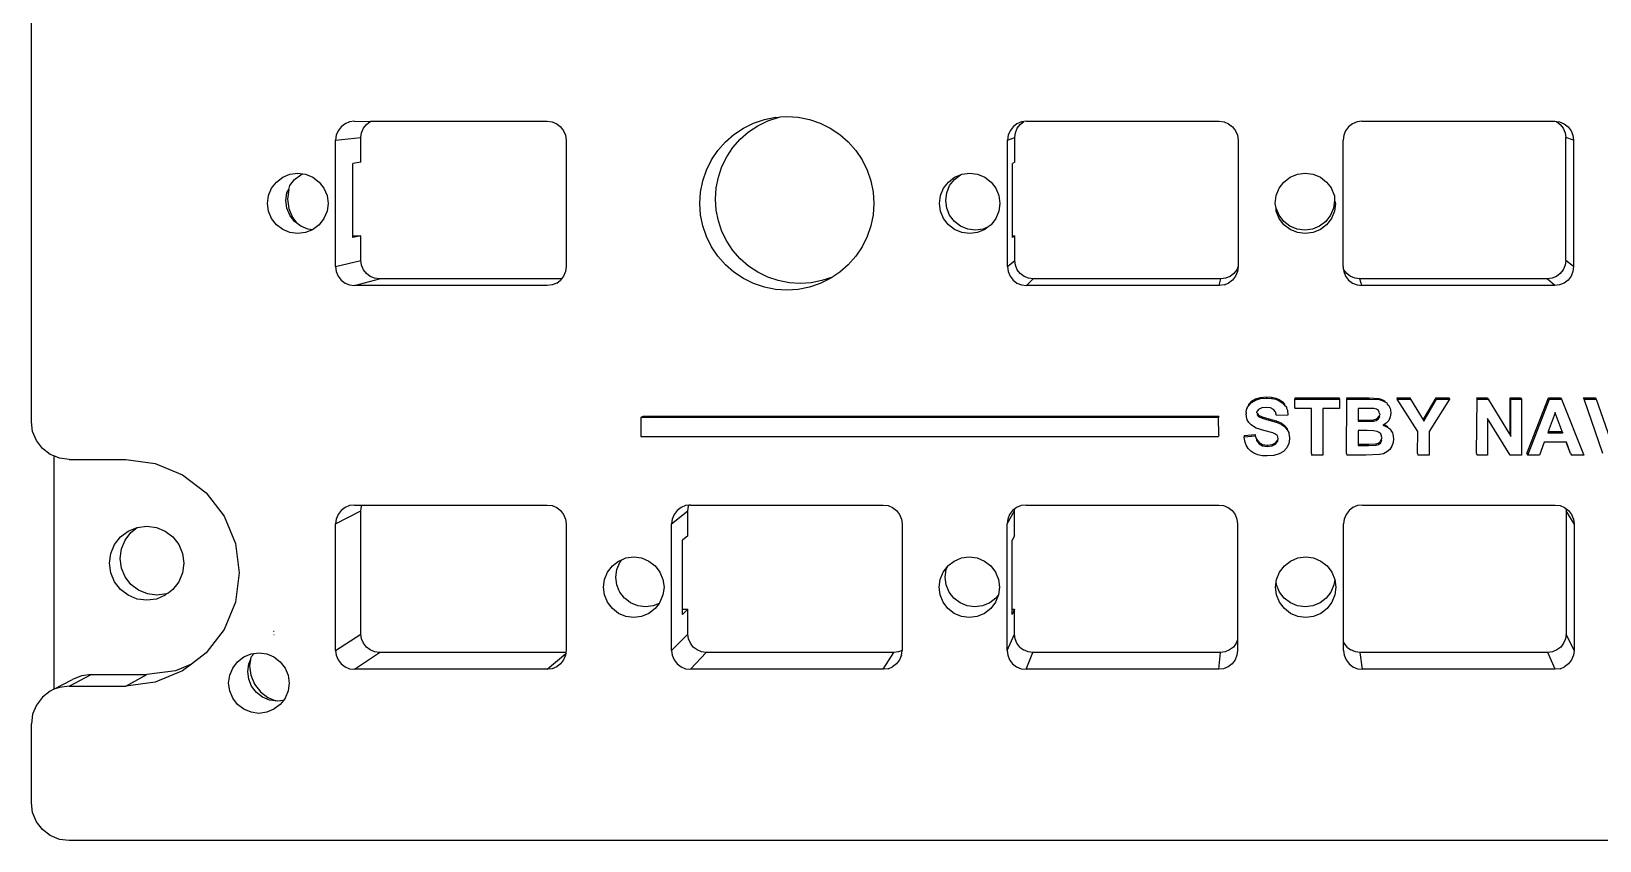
# Model space of a CAD drawing. Extents: x -79 to 96, y -51 to 52.
# Drawn here: x -78.9 to 20.2, y -50.6 to 0.6 of the extents above; entities that cross this region are included whole.
import ezdxf

# ---------------------------------------------------------------- set-up
doc = ezdxf.new("R2010")
doc.units = 0
doc.layers.get('0').update_dxf_attribs({"linetype": 'CONTINUOUS'})

msp = doc.modelspace()

# ---------------------------------------------------------------- linework, layer by layer
for p, q in [((-78.919, -24.141), (-78.919, 25.098)), ((-32.572, -5.019), (-31.867, -4.878)), ((-32.358, -5.109), (-31.696, -4.884)), ((-31.867, -4.878), (-31.696, -4.884)), ((-31.696, -4.884), (-31.573, -4.859)), ((-31.573, -4.859), (-31.15, -4.831)), ((-31.15, -4.831), (-30.432, -4.878)), ((-30.432, -4.878), (-29.727, -5.019)), ((-59.522, -5.728), (-59.642, -6.016)), ((-59.332, -5.48), (-59.522, -5.728)), ((-59.085, -5.29), (-59.332, -5.48)), ((-58.797, -5.171), (-59.085, -5.29)), ((-58.487, -5.13), (-58.797, -5.171)), ((-58.487, -5.13), (-57.495, -5.148)), ((-58.076, -6.155), (-58.036, -5.854)), ((-58.036, -5.854), (-57.92, -5.573)), ((-57.92, -5.573), (-57.735, -5.333)), ((-57.735, -5.333), (-57.495, -5.148)), ((-57.495, -5.148), (-57.452, -5.13)), ((-57.452, -5.13), (-46.3, -5.13)), ((-46.3, -5.13), (-45.991, -5.171)), ((-45.991, -5.171), (-45.703, -5.29)), ((-45.703, -5.29), (-45.455, -5.48)), ((-45.455, -5.48), (-45.266, -5.728)), ((-45.266, -5.728), (-45.146, -6.016)), ((-34.496, -5.967), (-33.898, -5.568)), ((-34.093, -6.268), (-33.567, -5.807)), ((-33.898, -5.568), (-33.253, -5.25)), ((-33.567, -5.807), (-32.986, -5.418)), ((-33.253, -5.25), (-32.572, -5.019)), ((-32.986, -5.418), (-32.358, -5.109)), ((-29.727, -5.019), (-29.047, -5.25)), ((-29.047, -5.25), (-28.402, -5.568)), ((-28.402, -5.568), (-27.804, -5.967)), ((-17.034, -5.728), (-17.154, -6.016)), ((-16.844, -5.48), (-17.034, -5.728)), ((-16.597, -5.29), (-16.844, -5.48)), ((-16.731, -6.155), (-16.692, -5.854)), ((-16.692, -5.854), (-16.576, -5.573)), ((-16.309, -5.171), (-16.597, -5.29)), ((-16.576, -5.573), (-16.391, -5.333)), ((-16.391, -5.333), (-16.154, -5.15)), ((-16.154, -5.15), (-16.309, -5.171)), ((-15.999, -5.13), (-16.154, -5.15)), ((-15.999, -5.13), (-3.812, -5.13)), ((-3.812, -5.13), (-3.503, -5.171)), ((-3.503, -5.171), (-3.215, -5.29)), ((-3.215, -5.29), (-2.967, -5.48)), ((-2.967, -5.48), (-2.777, -5.728)), ((-2.777, -5.728), (-2.658, -6.016)), ((4.182, -5.728), (4.063, -6.016)), ((4.372, -5.48), (4.182, -5.728)), ((4.62, -5.29), (4.372, -5.48)), ((4.908, -5.171), (4.62, -5.29)), ((5.217, -5.13), (4.908, -5.171)), ((5.217, -5.13), (17.404, -5.13)), ((17.404, -5.13), (17.517, -5.148)), ((17.517, -5.148), (17.758, -5.333)), ((17.517, -5.148), (17.713, -5.171)), ((17.713, -5.171), (18.002, -5.29)), ((17.758, -5.333), (17.943, -5.573)), ((17.943, -5.573), (18.059, -5.854)), ((18.002, -5.29), (18.249, -5.48)), ((18.059, -5.854), (18.098, -6.155)), ((18.249, -5.48), (18.439, -5.728)), ((18.439, -5.728), (18.558, -6.016)), ((-59.642, -6.016), (-59.682, -6.325)), ((-59.682, -6.325), (-58.076, -6.155)), ((-59.682, -14.33), (-59.682, -6.325)), ((-58.076, -7.724), (-58.076, -6.155)), ((-45.146, -6.016), (-45.105, -6.325)), ((-45.105, -6.325), (-45.105, -14.33)), ((-35.51, -6.982), (-35.036, -6.441)), ((-35.036, -6.441), (-34.496, -5.967)), ((-34.943, -7.376), (-34.555, -6.794)), ((-34.555, -6.794), (-34.093, -6.268)), ((-27.804, -5.967), (-27.263, -6.441)), ((-27.263, -6.441), (-26.789, -6.982)), ((-17.154, -6.016), (-17.194, -6.325)), ((-17.194, -6.325), (-16.731, -6.155)), ((-17.194, -14.33), (-17.194, -6.325)), ((-16.731, -7.724), (-16.731, -6.155)), ((-2.658, -6.016), (-2.617, -6.325)), ((-2.617, -6.325), (-2.617, -14.33)), ((4.063, -6.016), (4.022, -6.325)), ((4.022, -14.33), (4.022, -6.325)), ((18.098, -13.945), (18.098, -6.155)), ((18.599, -6.325), (18.098, -6.155)), ((18.558, -6.016), (18.599, -6.325)), ((18.599, -6.325), (18.599, -14.33)), ((-58.076, -7.724), (-58.602, -7.794)), ((-58.602, -12.375), (-58.602, -7.794)), ((-36.228, -8.224), (-35.91, -7.58)), ((-35.91, -7.58), (-35.51, -6.982)), ((-35.253, -8.003), (-34.943, -7.376)), ((-26.789, -6.982), (-26.39, -7.58)), ((-26.39, -7.58), (-26.072, -8.224)), ((-16.731, -7.724), (-16.883, -7.794)), ((-16.883, -12.375), (-16.883, -7.794)), ((-63.424, -8.976), (-63.028, -8.672)), ((-63.028, -8.672), (-62.567, -8.481)), ((-62.574, -9.202), (-62.275, -8.813)), ((-62.567, -8.481), (-62.072, -8.416)), ((-62.275, -8.813), (-61.887, -8.515)), ((-62.072, -8.416), (-61.75, -8.458)), ((-61.887, -8.515), (-61.75, -8.458)), ((-61.75, -8.458), (-61.577, -8.481)), ((-61.577, -8.481), (-61.116, -8.672)), ((-61.116, -8.672), (-60.72, -8.976)), ((-36.599, -9.61), (-36.459, -8.905)), ((-36.459, -8.905), (-36.228, -8.224)), ((-35.614, -9.352), (-35.477, -8.665)), ((-35.477, -8.665), (-35.253, -8.003)), ((-26.072, -8.224), (-25.841, -8.905)), ((-25.841, -8.905), (-25.701, -9.61)), ((-20.936, -8.976), (-20.54, -8.672)), ((-20.855, -9.202), (-20.557, -8.813)), ((-20.557, -8.813), (-20.176, -8.521)), ((-20.54, -8.672), (-20.176, -8.521)), ((-20.176, -8.521), (-20.079, -8.481)), ((-20.079, -8.481), (-19.584, -8.416)), ((-19.584, -8.416), (-19.089, -8.481)), ((-19.089, -8.481), (-18.628, -8.672)), ((-18.628, -8.672), (-18.232, -8.976)), ((0.281, -8.976), (0.677, -8.672)), ((0.677, -8.672), (1.138, -8.481)), ((1.138, -8.481), (1.632, -8.416)), ((1.632, -8.416), (2.127, -8.481)), ((2.127, -8.481), (2.588, -8.672)), ((2.588, -8.672), (2.984, -8.976)), ((-63.984, -10.328), (-63.919, -9.833)), ((-63.919, -9.833), (-63.728, -9.372)), ((-63.728, -9.372), (-63.424, -8.976)), ((-62.825, -10.141), (-62.761, -9.655)), ((-62.761, -9.655), (-62.647, -9.448)), ((-62.647, -9.448), (-62.727, -10.05)), ((-62.647, -9.448), (-62.574, -9.202)), ((-60.72, -8.976), (-60.416, -9.372)), ((-60.416, -9.372), (-60.225, -9.833)), ((-60.225, -9.833), (-60.16, -10.328)), ((-36.646, -10.328), (-36.599, -9.61)), ((-35.66, -10.05), (-35.614, -9.352)), ((-25.701, -9.61), (-25.654, -10.328)), ((-21.496, -10.328), (-21.43, -9.833)), ((-21.43, -9.833), (-21.24, -9.372)), ((-21.24, -9.372), (-20.936, -8.976)), ((-21.106, -10.141), (-21.042, -9.655)), ((-21.042, -9.655), (-20.855, -9.202)), ((-18.232, -8.976), (-17.928, -9.372)), ((-17.928, -9.372), (-17.737, -9.833)), ((-17.737, -9.833), (-17.672, -10.328)), ((-0.279, -10.328), (-0.214, -9.833)), ((-0.214, -9.833), (-0.023, -9.372)), ((-0.023, -9.372), (0.281, -8.976)), ((2.984, -8.976), (3.288, -9.372)), ((3.479, -9.833), (3.288, -9.372)), ((3.479, -9.833), (3.48, -10.141)), ((-63.919, -10.822), (-63.984, -10.328)), ((-63.728, -11.284), (-63.919, -10.822)), ((-62.761, -10.626), (-62.825, -10.141)), ((-62.574, -11.079), (-62.761, -10.626)), ((-62.727, -10.05), (-62.647, -10.652)), ((-62.647, -10.652), (-62.415, -11.212)), ((-60.225, -10.822), (-60.416, -11.284)), ((-60.16, -10.328), (-60.225, -10.822)), ((-36.599, -11.045), (-36.646, -10.328)), ((-35.614, -10.748), (-35.66, -10.05)), ((-35.477, -11.434), (-35.614, -10.748)), ((-25.654, -10.328), (-25.701, -11.045)), ((-21.43, -10.822), (-21.496, -10.328)), ((-21.24, -11.284), (-21.43, -10.822)), ((-21.042, -10.626), (-21.106, -10.141)), ((-20.855, -11.079), (-21.042, -10.626)), ((-17.737, -10.822), (-17.928, -11.284)), ((-17.672, -10.328), (-17.737, -10.822)), ((-0.21, -10.626), (-0.279, -10.328)), ((-0.214, -10.822), (-0.21, -10.626)), ((-0.023, -11.284), (-0.214, -10.822)), ((-0.023, -11.079), (-0.21, -10.626)), ((3.416, -10.626), (3.229, -11.079)), ((3.479, -10.822), (3.288, -11.284)), ((3.48, -10.141), (3.416, -10.626)), ((3.544, -10.328), (3.479, -10.822)), ((3.48, -10.141), (3.544, -10.328)), ((-63.424, -11.679), (-63.728, -11.284)), ((-63.028, -11.983), (-63.424, -11.679)), ((-62.275, -11.468), (-62.574, -11.079)), ((-62.415, -11.212), (-62.138, -11.573)), ((-62.138, -11.573), (-62.275, -11.468)), ((-61.887, -11.766), (-62.138, -11.573)), ((-61.434, -11.954), (-61.887, -11.766)), ((-60.72, -11.679), (-61.139, -11.993)), ((-60.416, -11.284), (-60.72, -11.679)), ((-36.459, -11.75), (-36.599, -11.045)), ((-36.228, -12.431), (-36.459, -11.75)), ((-35.253, -12.096), (-35.477, -11.434)), ((-25.841, -11.75), (-26.072, -12.431)), ((-25.701, -11.045), (-25.841, -11.75)), ((-20.936, -11.679), (-21.24, -11.284)), ((-20.54, -11.983), (-20.936, -11.679)), ((-20.557, -11.468), (-20.855, -11.079)), ((-20.168, -11.766), (-20.557, -11.468)), ((-19.715, -11.954), (-20.168, -11.766)), ((-18.409, -11.815), (-18.743, -11.954)), ((-18.409, -11.815), (-18.628, -11.983)), ((-18.232, -11.679), (-18.409, -11.815)), ((-17.928, -11.284), (-18.232, -11.679)), ((0.276, -11.468), (-0.023, -11.079)), ((0.281, -11.679), (-0.023, -11.284)), ((0.664, -11.766), (0.276, -11.468)), ((0.677, -11.983), (0.281, -11.679)), ((1.117, -11.954), (0.664, -11.766)), ((2.541, -11.766), (2.089, -11.954)), ((2.93, -11.468), (2.541, -11.766)), ((2.984, -11.679), (2.588, -11.983)), ((3.229, -11.079), (2.93, -11.468)), ((3.288, -11.284), (2.984, -11.679)), ((-62.567, -12.174), (-63.028, -11.983)), ((-62.072, -12.239), (-62.567, -12.174)), ((-61.577, -12.174), (-62.072, -12.239)), ((-61.139, -11.993), (-61.577, -12.174)), ((-61.139, -11.993), (-61.434, -11.954)), ((-58.076, -12.375), (-58.602, -12.487)), ((-58.602, -12.375), (-58.076, -12.375)), ((-58.602, -12.487), (-58.602, -12.375)), ((-58.076, -13.945), (-58.076, -12.375)), ((-35.91, -13.076), (-36.228, -12.431)), ((-34.943, -12.724), (-35.253, -12.096)), ((-34.555, -13.305), (-34.943, -12.724)), ((-26.072, -12.431), (-26.39, -13.076)), ((-20.079, -12.174), (-20.54, -11.983)), ((-19.584, -12.239), (-20.079, -12.174)), ((-19.229, -12.018), (-19.715, -11.954)), ((-19.089, -12.174), (-19.584, -12.239)), ((-18.743, -11.954), (-19.229, -12.018)), ((-18.628, -11.983), (-19.089, -12.174)), ((-16.731, -12.375), (-16.883, -12.487)), ((-16.883, -12.375), (-16.731, -12.375)), ((-16.883, -12.487), (-16.883, -12.375)), ((-16.731, -13.945), (-16.731, -12.375)), ((1.138, -12.174), (0.677, -11.983)), ((1.603, -12.018), (1.117, -11.954)), ((1.632, -12.239), (1.138, -12.174)), ((2.089, -11.954), (1.603, -12.018)), ((2.127, -12.174), (1.632, -12.239)), ((2.588, -11.983), (2.127, -12.174)), ((-35.51, -13.674), (-35.91, -13.076)), ((-35.036, -14.214), (-35.51, -13.674)), ((-34.093, -13.831), (-34.555, -13.305)), ((-33.567, -14.293), (-34.093, -13.831)), ((-26.789, -13.674), (-27.263, -14.214)), ((-26.39, -13.076), (-26.789, -13.674)), ((-59.682, -14.33), (-58.076, -13.945)), ((-59.682, -14.33), (-59.642, -14.64)), ((-59.642, -14.64), (-59.522, -14.928)), ((-58.036, -14.246), (-58.076, -13.945)), ((-57.92, -14.526), (-58.036, -14.246)), ((-57.735, -14.767), (-57.92, -14.526)), ((-57.495, -14.952), (-57.735, -14.767)), ((-45.146, -14.64), (-45.266, -14.928)), ((-45.105, -14.33), (-45.146, -14.64)), ((-34.496, -14.688), (-35.036, -14.214)), ((-33.898, -15.088), (-34.496, -14.688)), ((-32.986, -14.681), (-33.567, -14.293)), ((-32.358, -14.991), (-32.986, -14.681)), ((-27.804, -14.688), (-28.235, -14.976)), ((-27.263, -14.214), (-27.804, -14.688)), ((-17.194, -14.33), (-16.731, -13.945)), ((-17.194, -14.33), (-17.154, -14.64)), ((-17.154, -14.64), (-17.034, -14.928)), ((-16.692, -14.246), (-16.731, -13.945)), ((-16.576, -14.526), (-16.692, -14.246)), ((-16.391, -14.767), (-16.576, -14.526)), ((-16.15, -14.952), (-16.391, -14.767)), ((-2.887, -14.767), (-3.128, -14.952)), ((-2.703, -14.526), (-2.887, -14.767)), ((-2.658, -14.64), (-2.777, -14.928)), ((-2.617, -14.33), (-2.703, -14.526)), ((-2.617, -14.33), (-2.658, -14.64)), ((4.022, -14.33), (4.038, -14.449)), ((4.07, -14.526), (4.038, -14.449)), ((4.07, -14.526), (4.063, -14.64)), ((4.063, -14.64), (4.182, -14.928)), ((4.254, -14.767), (4.07, -14.526)), ((4.495, -14.952), (4.254, -14.767)), ((17.758, -14.767), (17.517, -14.952)), ((17.943, -14.526), (17.758, -14.767)), ((18.059, -14.246), (17.943, -14.526)), ((18.098, -13.945), (18.059, -14.246)), ((18.599, -14.33), (18.098, -13.945)), ((18.558, -14.64), (18.439, -14.928)), ((18.599, -14.33), (18.558, -14.64)), ((-59.522, -14.928), (-59.332, -15.175)), ((-59.332, -15.175), (-59.085, -15.365)), ((-59.085, -15.365), (-58.797, -15.484)), ((-58.797, -15.484), (-58.487, -15.525)), ((-58.487, -15.525), (-56.913, -15.107)), ((-46.3, -15.525), (-58.487, -15.525)), ((-57.214, -15.068), (-57.495, -14.952)), ((-56.913, -15.107), (-57.214, -15.068)), ((-45.403, -15.107), (-56.913, -15.107)), ((-45.991, -15.484), (-46.3, -15.525)), ((-45.703, -15.365), (-45.991, -15.484)), ((-45.703, -15.365), (-45.455, -15.175)), ((-45.403, -15.107), (-45.455, -15.175)), ((-45.266, -14.928), (-45.403, -15.107)), ((-33.253, -15.405), (-33.898, -15.088)), ((-32.572, -15.637), (-33.253, -15.405)), ((-31.867, -15.777), (-32.572, -15.637)), ((-31.696, -15.216), (-32.358, -14.991)), ((-31.15, -15.824), (-31.867, -15.777)), ((-31.01, -15.352), (-31.696, -15.216)), ((-30.432, -15.777), (-31.15, -15.824)), ((-30.311, -15.398), (-31.01, -15.352)), ((-29.727, -15.637), (-30.432, -15.777)), ((-29.613, -15.352), (-30.311, -15.398)), ((-29.047, -15.405), (-29.727, -15.637)), ((-28.927, -15.216), (-29.613, -15.352)), ((-28.402, -15.088), (-29.047, -15.405)), ((-28.265, -14.991), (-28.927, -15.216)), ((-28.265, -14.991), (-28.402, -15.088)), ((-28.235, -14.976), (-28.265, -14.991)), ((-17.034, -14.928), (-16.844, -15.175)), ((-16.844, -15.175), (-16.597, -15.365)), ((-16.597, -15.365), (-16.309, -15.484)), ((-16.309, -15.484), (-15.999, -15.525)), ((-15.87, -15.068), (-16.15, -14.952)), ((-15.999, -15.525), (-15.569, -15.107)), ((-3.812, -15.525), (-15.999, -15.525)), ((-15.569, -15.107), (-15.87, -15.068)), ((-3.71, -15.107), (-15.569, -15.107)), ((-3.812, -15.525), (-3.71, -15.107)), ((-3.503, -15.484), (-3.812, -15.525)), ((-3.409, -15.068), (-3.71, -15.107)), ((-3.503, -15.484), (-3.215, -15.365)), ((-3.128, -14.952), (-3.409, -15.068)), ((-2.967, -15.175), (-3.215, -15.365)), ((-2.777, -14.928), (-2.967, -15.175)), ((4.182, -14.928), (4.372, -15.175)), ((4.372, -15.175), (4.62, -15.365)), ((4.776, -15.068), (4.495, -14.952)), ((4.62, -15.365), (4.908, -15.484)), ((5.077, -15.107), (4.776, -15.068)), ((4.908, -15.484), (5.217, -15.525)), ((5.217, -15.525), (5.077, -15.107)), ((16.936, -15.107), (5.077, -15.107)), ((17.404, -15.525), (5.217, -15.525)), ((17.237, -15.068), (16.936, -15.107)), ((17.404, -15.525), (16.936, -15.107)), ((17.517, -14.952), (17.237, -15.068)), ((17.713, -15.484), (17.404, -15.525)), ((18.002, -15.365), (17.713, -15.484)), ((18.249, -15.175), (18.002, -15.365)), ((18.439, -14.928), (18.249, -15.175)), ((-1.773, -22.923), (-1.518, -22.771)), ((-1.767, -22.849), (-1.514, -22.698)), ((-1.518, -22.771), (-1.2, -22.679)), ((-1.514, -22.698), (-1.518, -22.771)), ((-1.514, -22.698), (-1.197, -22.606)), ((-1.197, -22.606), (-1.2, -22.679)), ((-1.2, -22.679), (-0.823, -22.648)), ((-1.197, -22.606), (-0.82, -22.575)), ((-0.82, -22.575), (-0.823, -22.648)), ((-0.823, -22.648), (-0.51, -22.667)), ((-0.82, -22.575), (-0.509, -22.594)), ((-0.509, -22.594), (-0.51, -22.667)), ((-0.51, -22.667), (-0.239, -22.721)), ((-0.509, -22.594), (-0.239, -22.648)), ((-0.239, -22.648), (-0.009, -22.739)), ((-0.239, -22.648), (-0.239, -22.721)), ((-0.239, -22.721), (-0.009, -22.813)), ((-0.009, -22.739), (0.179, -22.866)), ((-0.009, -22.739), (-0.009, -22.813)), ((0.978, -22.636), (3.779, -22.636)), ((0.978, -22.636), (0.981, -22.709)), ((0.978, -23.232), (0.981, -22.709)), ((0.981, -22.709), (3.791, -22.709)), ((3.779, -22.636), (3.791, -22.709)), ((3.791, -22.709), (3.791, -23.307)), ((4.241, -22.636), (5.649, -22.636)), ((4.241, -22.636), (4.254, -22.709)), ((4.241, -26.16), (4.254, -22.709)), ((4.254, -22.709), (5.668, -22.709)), ((5.649, -22.636), (6.273, -22.67)), ((5.649, -22.636), (5.668, -22.709)), ((5.668, -22.709), (6.294, -22.744)), ((6.273, -22.67), (6.468, -22.724)), ((6.273, -22.67), (6.294, -22.744)), ((6.294, -22.744), (6.489, -22.798)), ((6.468, -22.724), (6.641, -22.816)), ((6.468, -22.724), (6.489, -22.798)), ((6.489, -22.798), (6.663, -22.89)), ((7.428, -22.636), (8.263, -22.636)), ((7.428, -22.636), (7.452, -22.709)), ((7.452, -22.709), (8.289, -22.709)), ((8.748, -24.756), (7.452, -22.709)), ((8.263, -22.636), (8.289, -22.709)), ((8.289, -22.709), (9.092, -24.03)), ((9.092, -24.03), (9.905, -22.636)), ((9.121, -24.108), (9.937, -22.709)), ((10.759, -22.709), (9.459, -24.761)), ((9.905, -22.636), (10.724, -22.636)), ((9.905, -22.636), (9.937, -22.709)), ((9.937, -22.709), (10.759, -22.709)), ((10.724, -22.636), (10.759, -22.709)), ((12.453, -22.636), (13.145, -22.636)), ((12.453, -22.636), (12.493, -22.709)), ((12.453, -26.16), (12.493, -22.709)), ((12.493, -22.709), (13.188, -22.709)), ((13.145, -22.636), (13.188, -22.709)), ((13.188, -22.709), (14.588, -24.989)), ((14.588, -24.989), (14.588, -22.636)), ((14.588, -22.636), (15.249, -22.636)), ((14.588, -22.636), (14.635, -22.709)), ((14.635, -22.709), (15.298, -22.709)), ((14.635, -25.07), (14.635, -22.709)), ((15.249, -22.636), (15.298, -22.709)), ((15.298, -22.709), (15.298, -26.245)), ((15.643, -26.16), (17.016, -22.636)), ((15.694, -26.245), (17.071, -22.709)), ((17.016, -22.636), (17.768, -22.636)), ((17.016, -22.636), (17.071, -22.709)), ((17.071, -22.709), (17.826, -22.709)), ((17.768, -22.636), (17.826, -22.709)), ((17.826, -22.709), (19.242, -26.245)), ((19.196, -22.636), (19.968, -22.636)), ((19.196, -22.636), (19.259, -22.709)), ((19.259, -22.709), (20.033, -22.709)), ((20.456, -26.16), (19.259, -22.709)), ((19.968, -22.636), (20.033, -22.709)), ((20.033, -22.709), (20.879, -25.185)), ((-2.106, -23.559), (-2.113, -23.635)), ((-2.093, -23.837), (-2.113, -23.635)), ((-2.106, -23.559), (-2.075, -23.374)), ((-2.068, -23.298), (-2.075, -23.374)), ((-2.068, -23.298), (-1.96, -23.13)), ((-1.96, -23.13), (-1.773, -22.923)), ((-1.954, -23.055), (-1.96, -23.13)), ((-1.954, -23.055), (-1.767, -22.849)), ((-1.767, -22.849), (-1.773, -22.923)), ((-1.43, -23.587), (-1.402, -23.463)), ((-1.43, -23.587), (-1.399, -23.627)), ((-1.399, -23.627), (-1.404, -23.703)), ((-1.404, -23.703), (-1.324, -23.801)), ((-1.317, -23.367), (-1.402, -23.463)), ((-1.399, -23.627), (-1.32, -23.725)), ((-1.32, -23.725), (-1.324, -23.801)), ((-1.32, -23.725), (-1.089, -23.84)), ((-1.107, -23.271), (-1.317, -23.367)), ((-0.83, -23.239), (-1.107, -23.271)), ((-0.566, -23.269), (-0.83, -23.239)), ((-0.378, -23.359), (-0.566, -23.269)), ((-0.253, -23.516), (-0.378, -23.359)), ((-0.181, -23.751), (-0.253, -23.516)), ((0.533, -23.719), (-0.181, -23.751)), ((-0.009, -22.813), (0.179, -22.94)), ((0.179, -22.866), (0.327, -23.024)), ((0.179, -22.866), (0.179, -22.94)), ((0.179, -22.94), (0.328, -23.098)), ((0.327, -23.024), (0.328, -23.098)), ((0.328, -23.098), (0.435, -23.206)), ((0.435, -23.206), (0.436, -23.281)), ((0.436, -23.281), (0.503, -23.412)), ((0.503, -23.412), (0.504, -23.488)), ((0.504, -23.488), (0.531, -23.643)), ((0.531, -23.643), (0.533, -23.719)), ((0.978, -23.232), (0.981, -23.307)), ((2.024, -23.307), (0.981, -23.307)), ((2.024, -26.16), (2.024, -23.307)), ((2.744, -23.307), (2.744, -26.245)), ((3.791, -23.307), (2.744, -23.307)), ((5.378, -23.297), (4.968, -23.297)), ((4.968, -23.297), (4.968, -24.037)), ((5.988, -23.309), (5.378, -23.297)), ((6.145, -23.351), (5.988, -23.309)), ((6.257, -23.434), (6.145, -23.351)), ((6.223, -23.899), (6.301, -23.778)), ((6.313, -23.531), (6.257, -23.434)), ((6.301, -23.778), (6.348, -23.7)), ((6.301, -23.778), (6.322, -23.855)), ((6.327, -23.624), (6.313, -23.531)), ((6.327, -23.624), (6.348, -23.7)), ((6.641, -22.816), (6.663, -22.89)), ((6.663, -22.89), (6.79, -22.945)), ((6.79, -22.945), (6.812, -23.019)), ((6.812, -23.019), (6.912, -23.11)), ((6.912, -23.11), (6.934, -23.185)), ((6.934, -23.185), (6.993, -23.305)), ((6.993, -23.305), (7.015, -23.381)), ((7.042, -23.599), (7.009, -23.837)), ((7.015, -23.381), (7.042, -23.599)), ((17.426, -23.572), (16.992, -24.766)), ((17.426, -23.572), (17.44, -23.534)), ((17.869, -24.766), (17.426, -23.572)), ((-78.838, -24.759), (-78.919, -24.141)), ((-78.599, -25.336), (-78.838, -24.759)), ((-40.254, -23.8), (-40.385, -23.877)), ((-3.849, -23.877), (-40.385, -23.877)), ((-40.385, -23.877), (-40.385, -25.076)), ((-3.836, -23.8), (-40.254, -23.8)), ((-3.836, -23.8), (-3.849, -23.877)), ((-3.836, -24.995), (-3.849, -23.877)), ((-2.032, -24.023), (-2.093, -23.837)), ((-1.93, -24.193), (-2.032, -24.023)), ((-1.787, -24.346), (-1.93, -24.193)), ((-1.65, -24.446), (-1.787, -24.346)), ((-1.47, -24.538), (-1.65, -24.446)), ((-0.982, -24.696), (-1.47, -24.538)), ((-1.324, -23.801), (-1.093, -23.917)), ((-1.089, -23.84), (-1.093, -23.917)), ((-1.093, -23.917), (-0.668, -24.038)), ((-1.089, -23.84), (-0.666, -23.96)), ((-0.41, -24.851), (-0.982, -24.696)), ((-0.666, -23.96), (-0.668, -24.038)), ((-0.668, -24.038), (-0.215, -24.163)), ((-0.666, -23.96), (-0.214, -24.085)), ((-0.214, -24.085), (-0.215, -24.163)), ((-0.215, -24.163), (0.102, -24.292)), ((-0.214, -24.085), (0.102, -24.214)), ((0.102, -24.214), (0.324, -24.369)), ((0.102, -24.214), (0.102, -24.292)), ((0.102, -24.292), (0.325, -24.448)), ((0.324, -24.369), (0.491, -24.572)), ((0.324, -24.369), (0.325, -24.448)), ((0.325, -24.448), (0.493, -24.652)), ((0.491, -24.572), (0.493, -24.652)), ((0.493, -24.652), (0.597, -24.826)), ((4.968, -24.037), (5.419, -24.037)), ((4.968, -24.037), (4.968, -24.115)), ((4.968, -24.115), (5.436, -24.115)), ((5.545, -24.703), (4.968, -24.703)), ((4.968, -24.703), (4.968, -25.566)), ((5.419, -24.037), (5.935, -24.025)), ((5.419, -24.037), (5.436, -24.115)), ((5.436, -24.115), (5.955, -24.103)), ((5.947, -24.716), (5.545, -24.703)), ((5.935, -24.025), (6.099, -23.983)), ((5.935, -24.025), (5.955, -24.103)), ((6.178, -24.754), (5.947, -24.716)), ((5.955, -24.103), (6.118, -24.06)), ((6.099, -23.983), (6.223, -23.899)), ((6.099, -23.983), (6.118, -24.06)), ((6.118, -24.06), (6.243, -23.976)), ((6.307, -24.82), (6.178, -24.754)), ((6.223, -23.899), (6.243, -23.976)), ((6.243, -23.976), (6.322, -23.855)), ((6.61, -24.325), (6.546, -24.366)), ((6.546, -24.366), (6.831, -24.493)), ((6.751, -24.236), (6.61, -24.325)), ((6.61, -24.325), (6.809, -24.414)), ((6.909, -24.055), (6.751, -24.236)), ((6.809, -24.414), (6.831, -24.493)), ((6.831, -24.493), (7.02, -24.607)), ((7.009, -23.837), (6.909, -24.055)), ((7.02, -24.607), (7.042, -24.687)), ((7.042, -24.687), (7.15, -24.853)), ((8.719, -26.16), (8.748, -24.756)), ((9.092, -24.03), (9.121, -24.108)), ((9.459, -24.761), (9.459, -26.245)), ((13.157, -23.939), (13.157, -26.245)), ((14.582, -26.245), (13.157, -23.939)), ((16.992, -24.766), (16.962, -24.846)), ((16.992, -24.766), (17.869, -24.766)), ((17.869, -24.766), (17.927, -24.846)), ((-78.219, -25.831), (-78.599, -25.336)), ((-40.385, -25.076), (-3.849, -25.076)), ((-3.836, -24.995), (-3.849, -25.076)), ((-2.234, -25.013), (-2.241, -25.094)), ((-2.241, -25.094), (-1.546, -25.027)), ((-2.188, -25.373), (-2.241, -25.094)), ((-2.234, -25.013), (-1.541, -24.946)), ((-2.099, -25.617), (-2.188, -25.373)), ((-1.973, -25.825), (-2.099, -25.617)), ((-1.541, -24.946), (-1.546, -25.027)), ((-1.546, -25.027), (-1.447, -25.248)), ((-1.447, -25.248), (-1.451, -25.33)), ((-1.451, -25.33), (-1.292, -25.54)), ((-1.447, -25.248), (-1.288, -25.458)), ((-1.288, -25.458), (-1.292, -25.54)), ((-1.292, -25.54), (-1.067, -25.663)), ((-1.288, -25.458), (-1.063, -25.581)), ((-1.063, -25.581), (-1.067, -25.663)), ((-1.067, -25.663), (-0.774, -25.704)), ((-1.063, -25.581), (-0.772, -25.621)), ((-0.772, -25.621), (-0.774, -25.704)), ((-0.774, -25.704), (-0.472, -25.668)), ((-0.772, -25.621), (-0.471, -25.585)), ((-0.472, -25.668), (-0.255, -25.558)), ((-0.471, -25.585), (-0.472, -25.668)), ((-0.471, -25.585), (-0.254, -25.476)), ((-0.254, -24.921), (-0.41, -24.851)), ((-0.255, -25.558), (-0.124, -25.4)), ((-0.254, -25.476), (-0.255, -25.558)), ((-0.153, -25.004), (-0.254, -24.921)), ((-0.254, -25.476), (-0.123, -25.318)), ((-0.098, -25.101), (-0.153, -25.004)), ((-0.123, -25.318), (-0.124, -25.4)), ((-0.123, -25.318), (-0.08, -25.217)), ((-0.08, -25.217), (-0.098, -25.101)), ((0.592, -25.509), (0.465, -25.784)), ((0.634, -25.215), (0.592, -25.509)), ((0.597, -24.826), (0.599, -24.906)), ((0.599, -24.906), (0.632, -25.133)), ((0.632, -25.133), (0.634, -25.215)), ((4.968, -25.566), (5.611, -25.566)), ((4.968, -25.566), (4.968, -25.649)), ((4.968, -25.649), (5.629, -25.649)), ((5.611, -25.566), (6.099, -25.544)), ((5.611, -25.566), (5.629, -25.649)), ((5.629, -25.649), (6.119, -25.627)), ((6.099, -25.544), (6.243, -25.495)), ((6.099, -25.544), (6.119, -25.627)), ((6.119, -25.627), (6.263, -25.577)), ((6.243, -25.495), (6.357, -25.404)), ((6.243, -25.495), (6.263, -25.577)), ((6.263, -25.577), (6.378, -25.486)), ((6.401, -24.916), (6.307, -24.82)), ((6.357, -25.404), (6.432, -25.273)), ((6.357, -25.404), (6.378, -25.486)), ((6.378, -25.486), (6.453, -25.355)), ((6.459, -25.039), (6.401, -24.916)), ((6.432, -25.273), (6.478, -25.186)), ((6.432, -25.273), (6.453, -25.355)), ((6.457, -25.104), (6.459, -25.039)), ((6.457, -25.104), (6.478, -25.186)), ((7.104, -25.689), (6.971, -25.894)), ((7.188, -25.457), (7.104, -25.689)), ((7.15, -24.853), (7.173, -24.933)), ((7.173, -24.933), (7.216, -25.22)), ((7.216, -25.22), (7.188, -25.457)), ((14.588, -24.989), (14.635, -25.07)), ((16.743, -25.441), (16.451, -26.245)), ((18.129, -25.441), (16.743, -25.441)), ((16.962, -24.846), (17.927, -24.846)), ((18.405, -26.16), (18.129, -25.441)), ((18.156, -25.441), (18.129, -25.441)), ((18.405, -26.16), (18.156, -25.441)), ((-77.724, -26.21), (-78.219, -25.831)), ((-77.49, -26.307), (-77.724, -26.21)), ((-77.49, -26.307), (-77.49, -41.064)), ((-77.148, -26.449), (-77.49, -26.307)), ((-76.529, -26.53), (-77.148, -26.449)), ((-76.529, -26.53), (-72.945, -26.53)), ((-72.945, -26.53), (-71.089, -26.775)), ((-1.812, -25.997), (-1.973, -25.825)), ((-1.612, -26.133), (-1.812, -25.997)), ((-1.374, -26.23), (-1.612, -26.133)), ((-1.097, -26.288), (-1.374, -26.23)), ((-0.782, -26.307), (-1.097, -26.288)), ((-0.359, -26.275), (-0.782, -26.307)), ((-0.012, -26.178), (-0.359, -26.275)), ((0.261, -26.015), (-0.012, -26.178)), ((0.465, -25.784), (0.261, -26.015)), ((2.024, -26.16), (2.031, -26.245)), ((2.744, -26.245), (2.031, -26.245)), ((4.241, -26.16), (4.254, -26.245)), ((5.458, -26.245), (4.254, -26.245)), ((6.319, -26.22), (5.458, -26.245)), ((6.581, -26.163), (6.319, -26.22)), ((6.798, -26.053), (6.581, -26.163)), ((6.971, -25.894), (6.798, -26.053)), ((8.719, -26.16), (8.748, -26.245)), ((9.459, -26.245), (8.748, -26.245)), ((12.453, -26.16), (12.493, -26.245)), ((13.157, -26.245), (12.493, -26.245)), ((15.298, -26.245), (14.582, -26.245)), ((15.643, -26.16), (15.694, -26.245)), ((16.451, -26.245), (15.694, -26.245)), ((18.405, -26.16), (18.465, -26.245)), ((19.242, -26.245), (18.465, -26.245)), ((-71.089, -26.775), (-69.36, -27.491)), ((-69.36, -27.491), (-67.876, -28.63)), ((-67.876, -28.63), (-66.736, -30.115)), ((-59.085, -29.569), (-59.332, -29.759)), ((-58.797, -29.45), (-59.085, -29.569)), ((-58.487, -29.409), (-58.797, -29.45)), ((-58.487, -29.409), (-58.007, -29.409)), ((-58.076, -29.78), (-58.036, -29.479)), ((-58.036, -29.479), (-58.007, -29.409)), ((-58.007, -29.409), (-46.3, -29.409)), ((-46.3, -29.409), (-45.991, -29.45)), ((-45.991, -29.45), (-45.703, -29.569)), ((-45.703, -29.569), (-45.455, -29.759)), ((-37.841, -29.569), (-38.088, -29.759)), ((-37.553, -29.45), (-37.841, -29.569)), ((-37.34, -29.422), (-37.553, -29.45)), ((-37.404, -29.78), (-37.364, -29.479)), ((-37.364, -29.479), (-37.34, -29.422)), ((-37.243, -29.409), (-37.34, -29.422)), ((-37.243, -29.409), (-25.056, -29.409)), ((-25.056, -29.409), (-24.747, -29.45)), ((-24.747, -29.45), (-24.459, -29.569)), ((-24.459, -29.569), (-24.211, -29.759)), ((-16.742, -29.66), (-16.872, -29.759)), ((-16.758, -29.78), (-16.742, -29.66)), ((-16.624, -29.569), (-16.742, -29.66)), ((-16.336, -29.45), (-16.624, -29.569)), ((-16.027, -29.409), (-16.336, -29.45)), ((-16.027, -29.409), (-3.84, -29.409)), ((-3.84, -29.409), (-3.531, -29.45)), ((-3.531, -29.45), (-3.242, -29.569)), ((-3.242, -29.569), (-2.995, -29.759)), ((4.647, -29.569), (4.4, -29.759)), ((4.935, -29.45), (4.647, -29.569)), ((5.245, -29.409), (4.935, -29.45)), ((5.245, -29.409), (17.432, -29.409)), ((17.432, -29.409), (17.741, -29.45)), ((17.741, -29.45), (18.029, -29.569)), ((18.029, -29.569), (18.105, -29.627)), ((18.105, -29.627), (18.125, -29.78)), ((18.105, -29.627), (18.277, -29.759)), ((-66.736, -30.115), (-66.02, -31.844)), ((-59.682, -30.604), (-58.076, -29.78)), ((-59.642, -30.295), (-59.682, -30.604)), ((-59.682, -38.609), (-59.682, -30.604)), ((-59.522, -30.006), (-59.642, -30.295)), ((-59.332, -29.759), (-59.522, -30.006)), ((-58.076, -37.57), (-58.076, -29.78)), ((-45.455, -29.759), (-45.266, -30.006)), ((-45.266, -30.006), (-45.146, -30.295)), ((-45.146, -30.295), (-45.105, -30.604)), ((-45.105, -30.604), (-45.105, -38.609)), ((-38.438, -30.604), (-37.404, -29.78)), ((-38.398, -30.295), (-38.438, -30.604)), ((-38.438, -38.609), (-38.438, -30.604)), ((-38.278, -30.006), (-38.398, -30.295)), ((-38.088, -29.759), (-38.278, -30.006)), ((-37.404, -31.35), (-37.404, -29.78)), ((-24.211, -29.759), (-24.021, -30.006)), ((-24.021, -30.006), (-23.902, -30.295)), ((-23.902, -30.295), (-23.861, -30.604)), ((-23.861, -30.604), (-23.861, -38.609)), ((-17.222, -30.604), (-16.758, -29.78)), ((-17.181, -30.295), (-17.222, -30.604)), ((-17.222, -38.609), (-17.222, -30.604)), ((-17.062, -30.006), (-17.181, -30.295)), ((-16.872, -29.759), (-17.062, -30.006)), ((-16.758, -31.35), (-16.758, -29.78)), ((-2.995, -29.759), (-2.805, -30.006)), ((-2.805, -30.006), (-2.686, -30.295)), ((-2.686, -30.295), (-2.645, -30.604)), ((-2.645, -30.604), (-2.645, -37.947)), ((4.09, -30.295), (4.05, -30.604)), ((4.05, -38.038), (4.05, -30.604)), ((4.21, -30.006), (4.09, -30.295)), ((4.4, -29.759), (4.21, -30.006)), ((18.125, -29.78), (18.125, -37.57)), ((18.627, -30.604), (18.125, -29.78)), ((18.277, -29.759), (18.467, -30.006)), ((18.467, -30.006), (18.586, -30.295)), ((18.586, -30.295), (18.627, -30.604)), ((18.627, -30.604), (18.627, -38.609)), ((-73.656, -31.916), (-73.283, -31.43)), ((-73.283, -31.43), (-72.797, -31.057)), ((-73.228, -32.191), (-72.995, -31.63)), ((-72.995, -31.63), (-72.626, -31.148)), ((-72.797, -31.057), (-72.231, -30.823)), ((-72.626, -31.148), (-72.231, -30.823)), ((-72.231, -30.823), (-71.624, -30.743)), ((-71.624, -30.743), (-71.017, -30.823)), ((-71.017, -30.823), (-70.451, -31.057)), ((-70.451, -31.057), (-69.965, -31.43)), ((-69.965, -31.43), (-69.592, -31.916)), ((-37.404, -31.35), (-37.742, -31.634)), ((-37.742, -36), (-37.742, -31.634)), ((-16.758, -31.35), (-16.91, -31.634)), ((-16.91, -36), (-16.91, -31.634)), ((-73.971, -33.089), (-73.891, -32.482)), ((-73.891, -32.482), (-73.656, -31.916)), ((-73.307, -32.792), (-73.228, -32.191)), ((-69.592, -31.916), (-69.358, -32.482)), ((-69.358, -32.482), (-69.278, -33.089)), ((-66.02, -31.844), (-65.776, -33.699)), ((-41.323, -32.76), (-40.828, -32.695)), ((-40.828, -32.695), (-40.333, -32.76)), ((-20.106, -32.76), (-19.612, -32.695)), ((-19.612, -32.695), (-19.117, -32.76)), ((1.165, -32.76), (1.66, -32.695)), ((1.66, -32.695), (2.155, -32.76)), ((-73.891, -33.697), (-73.971, -33.089)), ((-73.656, -34.262), (-73.891, -33.697)), ((-73.228, -33.394), (-73.307, -32.792)), ((-72.995, -33.955), (-73.228, -33.394)), ((-69.358, -33.697), (-69.592, -34.262)), ((-69.278, -33.089), (-69.358, -33.697)), ((-65.776, -33.699), (-66.02, -35.555)), ((-42.675, -34.112), (-42.484, -33.651)), ((-42.484, -33.651), (-42.18, -33.255)), ((-42.18, -33.255), (-41.784, -32.951)), ((-41.966, -33.98), (-41.902, -33.494)), ((-41.902, -33.494), (-41.714, -33.041)), ((-41.784, -32.951), (-41.58, -32.867)), ((-41.714, -33.041), (-41.58, -32.867)), ((-41.58, -32.867), (-41.323, -32.76)), ((-40.333, -32.76), (-39.872, -32.951)), ((-39.872, -32.951), (-39.476, -33.255)), ((-39.476, -33.255), (-39.172, -33.651)), ((-39.172, -33.651), (-38.981, -34.112)), ((-21.458, -34.112), (-21.267, -33.651)), ((-21.267, -33.651), (-20.979, -33.275)), ((-21.134, -33.98), (-21.07, -33.494)), ((-21.07, -33.494), (-20.979, -33.275)), ((-20.979, -33.275), (-20.963, -33.255)), ((-20.963, -33.255), (-20.567, -32.951)), ((-20.567, -32.951), (-20.106, -32.76)), ((-19.117, -32.76), (-18.656, -32.951)), ((-18.656, -32.951), (-18.26, -33.255)), ((-18.26, -33.255), (-17.956, -33.651)), ((-17.956, -33.651), (-17.765, -34.112)), ((-0.186, -34.112), (0.005, -33.651)), ((0.005, -33.651), (0.308, -33.255)), ((0.308, -33.255), (0.704, -32.951)), ((0.704, -32.951), (1.165, -32.76)), ((2.155, -32.76), (2.616, -32.951)), ((2.616, -32.951), (3.012, -33.255)), ((3.012, -33.255), (3.316, -33.651)), ((3.316, -33.651), (3.507, -34.112)), ((-73.283, -34.748), (-73.656, -34.262)), ((-72.626, -34.437), (-72.995, -33.955)), ((-72.144, -34.806), (-72.626, -34.437)), ((-69.592, -34.262), (-69.965, -34.748)), ((-42.74, -34.607), (-42.675, -34.112)), ((-42.675, -35.101), (-42.74, -34.607)), ((-41.904, -34.448), (-41.966, -33.98)), ((-41.743, -34.838), (-41.904, -34.448)), ((-38.981, -34.112), (-38.916, -34.607)), ((-38.916, -34.607), (-38.981, -35.101)), ((-21.523, -34.607), (-21.458, -34.112)), ((-21.458, -35.101), (-21.523, -34.607)), ((-21.07, -34.466), (-21.134, -33.98)), ((-20.882, -34.919), (-21.07, -34.466)), ((-17.765, -34.112), (-17.7, -34.607)), ((-17.7, -34.607), (-17.764, -35.092)), ((-0.252, -34.607), (-0.208, -34.276)), ((-0.186, -35.101), (-0.252, -34.607)), ((-0.208, -34.276), (-0.186, -34.112)), ((-0.183, -34.466), (-0.208, -34.276)), ((0.004, -34.919), (-0.183, -34.466)), ((3.443, -34.466), (3.256, -34.919)), ((3.507, -34.112), (3.443, -34.466)), ((3.507, -34.112), (3.572, -34.607)), ((3.572, -34.607), (3.507, -35.101)), ((-72.797, -35.121), (-73.283, -34.748)), ((-72.231, -35.356), (-72.797, -35.121)), ((-71.624, -35.436), (-72.231, -35.356)), ((-71.583, -35.038), (-72.144, -34.806)), ((-71.017, -35.356), (-71.624, -35.436)), ((-70.982, -35.118), (-71.583, -35.038)), ((-70.451, -35.121), (-71.017, -35.356)), ((-70.38, -35.038), (-70.982, -35.118)), ((-70.38, -35.038), (-70.451, -35.121)), ((-70.3, -35.005), (-70.38, -35.038)), ((-69.965, -34.748), (-70.3, -35.005)), ((-66.02, -35.555), (-66.736, -37.284)), ((-42.484, -35.562), (-42.675, -35.101)), ((-42.18, -35.958), (-42.484, -35.562)), ((-41.714, -34.919), (-41.743, -34.838)), ((-41.416, -35.307), (-41.714, -34.919)), ((-41.373, -35.319), (-41.416, -35.307)), ((-41.027, -35.606), (-41.373, -35.319)), ((-40.575, -35.793), (-41.027, -35.606)), ((-39.231, -35.639), (-39.603, -35.793)), ((-39.231, -35.639), (-39.476, -35.958)), ((-39.172, -35.562), (-39.231, -35.639)), ((-38.981, -35.101), (-39.172, -35.562)), ((-21.267, -35.562), (-21.458, -35.101)), ((-20.963, -35.958), (-21.267, -35.562)), ((-20.584, -35.307), (-20.882, -34.919)), ((-20.195, -35.606), (-20.584, -35.307)), ((-19.742, -35.793), (-20.195, -35.606)), ((-18.318, -35.606), (-18.771, -35.793)), ((-17.929, -35.307), (-18.318, -35.606)), ((-17.956, -35.562), (-18.26, -35.958)), ((-17.764, -35.092), (-17.956, -35.562)), ((-17.764, -35.092), (-17.929, -35.307)), ((0.005, -35.562), (-0.186, -35.101)), ((0.303, -35.307), (0.004, -34.919)), ((0.308, -35.958), (0.005, -35.562)), ((0.692, -35.606), (0.303, -35.307)), ((1.144, -35.793), (0.692, -35.606)), ((2.569, -35.606), (2.116, -35.793)), ((2.957, -35.307), (2.569, -35.606)), ((3.256, -34.919), (2.957, -35.307)), ((3.316, -35.562), (3.012, -35.958)), ((3.507, -35.101), (3.316, -35.562)), ((-41.784, -36.262), (-42.18, -35.958)), ((-41.323, -36.453), (-41.784, -36.262)), ((-40.828, -36.518), (-41.323, -36.453)), ((-40.333, -36.453), (-40.828, -36.518)), ((-40.089, -35.857), (-40.575, -35.793)), ((-39.872, -36.262), (-40.333, -36.453)), ((-39.603, -35.793), (-40.089, -35.857)), ((-39.476, -35.958), (-39.872, -36.262)), ((-37.404, -36), (-37.742, -36.326)), ((-37.742, -36), (-37.404, -36)), ((-37.742, -36.326), (-37.742, -36)), ((-37.404, -37.57), (-37.404, -36)), ((-20.567, -36.262), (-20.963, -35.958)), ((-20.106, -36.453), (-20.567, -36.262)), ((-19.612, -36.518), (-20.106, -36.453)), ((-19.256, -35.857), (-19.742, -35.793)), ((-19.117, -36.453), (-19.612, -36.518)), ((-18.771, -35.793), (-19.256, -35.857)), ((-18.656, -36.262), (-19.117, -36.453)), ((-18.26, -35.958), (-18.656, -36.262)), ((-16.758, -36), (-16.91, -36.326)), ((-16.91, -36), (-16.758, -36)), ((-16.91, -36.326), (-16.91, -36)), ((-16.758, -37.57), (-16.758, -36)), ((0.704, -36.262), (0.308, -35.958)), ((1.165, -36.453), (0.704, -36.262)), ((1.63, -35.857), (1.144, -35.793)), ((1.66, -36.518), (1.165, -36.453)), ((2.116, -35.793), (1.63, -35.857)), ((2.155, -36.453), (1.66, -36.518)), ((2.616, -36.262), (2.155, -36.453)), ((3.012, -35.958), (2.616, -36.262)), ((-66.736, -37.284), (-67.876, -38.769)), ((-63.568, -37.406), (-63.6, -37.419)), ((-63.57, -37.62), (-63.597, -37.624)), ((-59.682, -38.609), (-58.076, -37.57)), ((-58.036, -37.871), (-58.076, -37.57)), ((-38.438, -38.609), (-37.404, -37.57)), ((-37.364, -37.871), (-37.404, -37.57)), ((-17.222, -38.609), (-16.758, -37.57)), ((-16.719, -37.871), (-16.758, -37.57)), ((18.125, -37.57), (18.086, -37.871)), ((18.627, -38.609), (18.125, -37.57)), ((-59.682, -38.609), (-59.642, -38.918)), ((-57.92, -38.151), (-58.036, -37.871)), ((-57.735, -38.392), (-57.92, -38.151)), ((-57.495, -38.577), (-57.735, -38.392)), ((-57.214, -38.693), (-57.495, -38.577)), ((-45.105, -38.609), (-45.122, -38.733)), ((-38.438, -38.609), (-38.398, -38.918)), ((-37.248, -38.151), (-37.364, -37.871)), ((-37.063, -38.392), (-37.248, -38.151)), ((-36.822, -38.577), (-37.063, -38.392)), ((-36.542, -38.693), (-36.822, -38.577)), ((-23.861, -38.609), (-24.081, -38.693)), ((-23.902, -38.918), (-23.861, -38.609)), ((-17.222, -38.609), (-17.181, -38.918)), ((-16.603, -38.151), (-16.719, -37.871)), ((-16.418, -38.392), (-16.603, -38.151)), ((-16.418, -38.392), (-16.177, -38.577)), ((-15.897, -38.693), (-16.177, -38.577)), ((-3.155, -38.577), (-3.436, -38.693)), ((-2.914, -38.392), (-3.155, -38.577)), ((-2.73, -38.151), (-2.914, -38.392)), ((-2.645, -37.947), (-2.73, -38.151)), ((-2.645, -38.609), (-2.686, -38.918)), ((-2.645, -37.947), (-2.645, -38.609)), ((4.097, -38.151), (4.05, -38.038)), ((4.05, -38.609), (4.05, -38.038)), ((4.05, -38.609), (4.09, -38.918)), ((4.305, -38.423), (4.097, -38.151)), ((4.305, -38.423), (4.522, -38.577)), ((4.803, -38.693), (4.522, -38.577)), ((17.544, -38.577), (17.264, -38.693)), ((17.785, -38.392), (17.544, -38.577)), ((17.97, -38.151), (17.785, -38.392)), ((18.086, -37.871), (17.97, -38.151)), ((18.627, -38.609), (18.586, -38.918)), ((-68.787, -39.468), (-69.802, -39.889)), ((-68.787, -39.468), (-69.36, -39.908)), ((-67.876, -38.769), (-68.787, -39.468)), ((-66.189, -39.72), (-65.885, -39.324)), ((-65.885, -39.324), (-65.489, -39.021)), ((-65.489, -39.021), (-65.028, -38.83)), ((-65.242, -39.94), (-65.178, -39.454)), ((-65.178, -39.454), (-65.071, -39.195)), ((-65.071, -39.195), (-65.122, -39.581)), ((-65.122, -39.581), (-65.042, -40.183)), ((-65.071, -39.195), (-64.991, -39.001)), ((-65.028, -38.83), (-64.84, -38.805)), ((-64.991, -39.001), (-64.84, -38.805)), ((-64.84, -38.805), (-64.533, -38.765)), ((-64.533, -38.765), (-64.039, -38.83)), ((-64.039, -38.83), (-63.577, -39.021)), ((-63.577, -39.021), (-63.182, -39.324)), ((-63.182, -39.324), (-62.878, -39.72)), ((-59.642, -38.918), (-59.522, -39.207)), ((-59.522, -39.207), (-59.332, -39.454)), ((-59.332, -39.454), (-59.085, -39.644)), ((-59.085, -39.644), (-58.797, -39.763)), ((-58.487, -39.804), (-56.913, -38.733)), ((-56.913, -38.733), (-57.214, -38.693)), ((-45.122, -38.733), (-56.913, -38.733)), ((-46.3, -39.804), (-45.13, -38.798)), ((-45.703, -39.644), (-45.991, -39.763)), ((-45.455, -39.454), (-45.703, -39.644)), ((-45.266, -39.207), (-45.455, -39.454)), ((-45.146, -38.918), (-45.266, -39.207)), ((-45.13, -38.798), (-45.146, -38.918)), ((-45.122, -38.733), (-45.13, -38.798)), ((-38.398, -38.918), (-38.278, -39.207)), ((-38.278, -39.207), (-38.088, -39.454)), ((-38.088, -39.454), (-37.841, -39.644)), ((-37.841, -39.644), (-37.553, -39.763)), ((-37.243, -39.804), (-36.241, -38.733)), ((-36.241, -38.733), (-36.542, -38.693)), ((-24.382, -38.733), (-36.241, -38.733)), ((-25.056, -39.804), (-24.382, -38.733)), ((-24.747, -39.763), (-24.459, -39.644)), ((-24.211, -39.454), (-24.459, -39.644)), ((-24.081, -38.693), (-24.382, -38.733)), ((-24.021, -39.207), (-24.211, -39.454)), ((-23.902, -38.918), (-24.021, -39.207)), ((-17.181, -38.918), (-17.062, -39.207)), ((-17.062, -39.207), (-16.872, -39.454)), ((-16.872, -39.454), (-16.624, -39.644)), ((-16.624, -39.644), (-16.336, -39.763)), ((-16.027, -39.804), (-15.596, -38.733)), ((-15.596, -38.733), (-15.897, -38.693)), ((-3.736, -38.733), (-15.596, -38.733)), ((-3.84, -39.804), (-3.736, -38.733)), ((-3.436, -38.693), (-3.736, -38.733)), ((-3.242, -39.644), (-3.531, -39.763)), ((-2.995, -39.454), (-3.242, -39.644)), ((-2.805, -39.207), (-2.995, -39.454)), ((-2.686, -38.918), (-2.805, -39.207)), ((4.09, -38.918), (4.21, -39.207)), ((4.21, -39.207), (4.4, -39.454)), ((4.4, -39.454), (4.647, -39.644)), ((4.647, -39.644), (4.935, -39.763)), ((5.103, -38.733), (4.803, -38.693)), ((5.245, -39.804), (5.103, -38.733)), ((16.963, -38.733), (5.103, -38.733)), ((17.264, -38.693), (16.963, -38.733)), ((17.432, -39.804), (16.963, -38.733)), ((17.741, -39.763), (18.029, -39.644)), ((18.277, -39.454), (18.029, -39.644)), ((18.467, -39.207), (18.277, -39.454)), ((18.586, -38.918), (18.467, -39.207)), ((-77.49, -41.064), (-76.317, -40.443)), ((-76.529, -40.868), (-75.144, -40.128)), ((-75.751, -40.208), (-76.317, -40.443)), ((-75.144, -40.128), (-75.751, -40.208)), ((-75.144, -40.128), (-71.624, -40.128)), ((-72.945, -40.868), (-71.624, -40.128)), ((-71.089, -40.624), (-72.945, -40.868)), ((-69.802, -39.889), (-71.624, -40.128)), ((-69.36, -39.908), (-71.089, -40.624)), ((-66.445, -40.676), (-66.38, -40.181)), ((-66.38, -40.181), (-66.189, -39.72)), ((-65.178, -40.426), (-65.242, -39.94)), ((-64.991, -40.878), (-65.178, -40.426)), ((-65.042, -40.183), (-64.81, -40.744)), ((-62.878, -39.72), (-62.687, -40.181)), ((-62.687, -40.181), (-62.622, -40.676)), ((-58.797, -39.763), (-58.487, -39.804)), ((-46.3, -39.804), (-58.487, -39.804)), ((-45.991, -39.763), (-46.3, -39.804)), ((-37.553, -39.763), (-37.243, -39.804)), ((-25.056, -39.804), (-37.243, -39.804)), ((-24.747, -39.763), (-25.056, -39.804)), ((-16.336, -39.763), (-16.027, -39.804)), ((-3.84, -39.804), (-16.027, -39.804)), ((-3.531, -39.763), (-3.84, -39.804)), ((4.935, -39.763), (5.245, -39.804)), ((17.432, -39.804), (5.245, -39.804)), ((17.741, -39.763), (17.432, -39.804)), ((-78.219, -41.568), (-78.599, -42.063)), ((-77.724, -41.189), (-78.219, -41.568)), ((-77.49, -41.064), (-77.724, -41.189)), ((-77.148, -40.95), (-77.49, -41.064)), ((-76.529, -40.868), (-77.148, -40.95)), ((-76.529, -40.868), (-72.945, -40.868)), ((-66.38, -41.171), (-66.445, -40.676)), ((-66.189, -41.632), (-66.38, -41.171)), ((-65.885, -42.028), (-66.189, -41.632)), ((-64.692, -41.267), (-64.991, -40.878)), ((-64.81, -40.744), (-64.441, -41.226)), ((-64.303, -41.565), (-64.692, -41.267)), ((-64.441, -41.226), (-63.959, -41.595)), ((-63.851, -41.753), (-64.303, -41.565)), ((-63.959, -41.595), (-63.451, -41.805)), ((-62.878, -41.632), (-62.981, -41.766)), ((-62.687, -41.171), (-62.878, -41.632)), ((-62.622, -40.676), (-62.687, -41.171)), ((-78.838, -42.64), (-78.919, -43.258)), ((-78.599, -42.063), (-78.838, -42.64)), ((-65.489, -42.332), (-65.885, -42.028)), ((-65.028, -42.523), (-65.489, -42.332)), ((-64.533, -42.588), (-65.028, -42.523)), ((-64.039, -42.523), (-64.533, -42.588)), ((-63.577, -42.332), (-64.039, -42.523)), ((-63.451, -41.805), (-63.851, -41.753)), ((-63.182, -42.028), (-63.577, -42.332)), ((-63.365, -41.817), (-63.451, -41.805)), ((-62.981, -41.766), (-63.365, -41.817)), ((-62.981, -41.766), (-63.182, -42.028)), ((-78.919, -48.252), (-78.919, -43.258)), ((-78.838, -48.871), (-78.919, -48.252)), ((-78.599, -49.447), (-78.838, -48.871)), ((-78.219, -49.942), (-78.599, -49.447)), ((-77.724, -50.322), (-78.219, -49.942)), ((-77.148, -50.561), (-77.724, -50.322)), ((-76.529, -50.642), (-77.148, -50.561)), ((93.136, -50.642), (-76.529, -50.642))]:
    msp.add_line(p, q)

doc.saveas('drawing.dxf')
